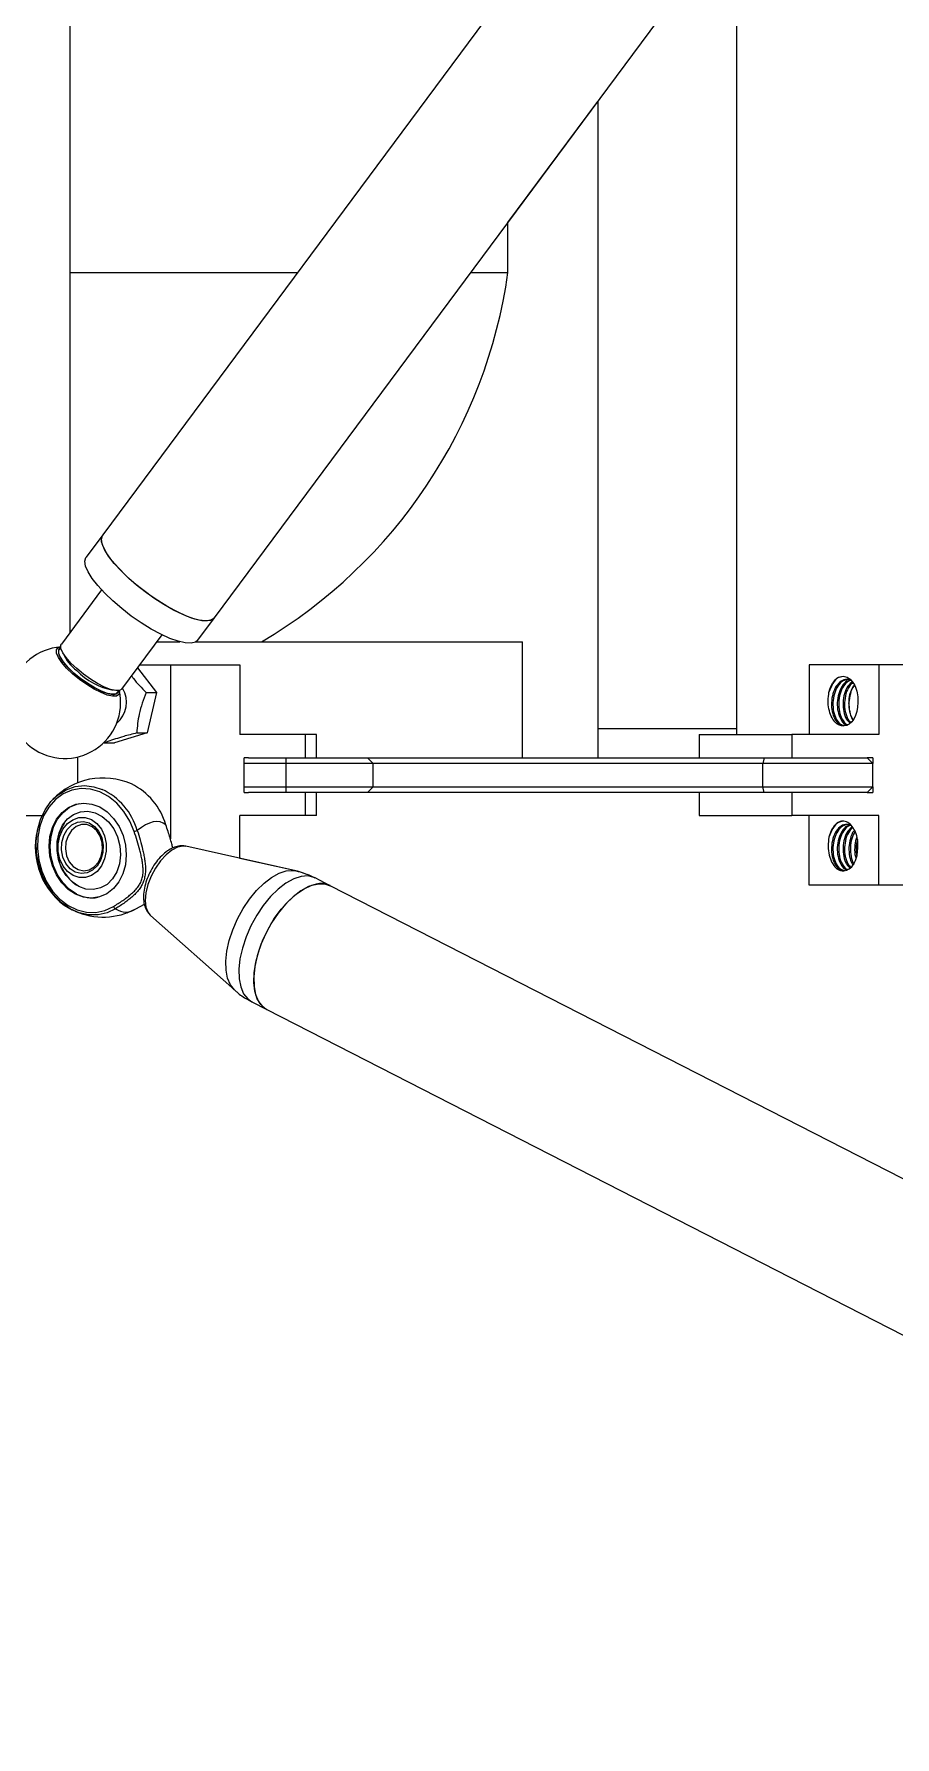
# Model space of a CAD drawing. Header units: millimetres. Extents: x 15 to 1184, y 5 to 836.
# Drawn here: x 220.1 to 249.8, y 578.4 to 637.1 of the extents above; entities that cross this region are included whole.
import ezdxf

# ---------------------------------------------------------------- set-up
doc = ezdxf.new("R2010")
doc.units = ezdxf.units.MM

msp = doc.modelspace()

# ---------------------------------------------------------------- linework, layer by layer
at = {"color": 7, "linetype": 'Continuous', "lineweight": 25}
for p, q in [((221.337, 616.499), (221.337, 703.365)), ((264.646, 676.677), (222.455, 619.85)), ((226.308, 616.988), (268.5, 673.816)), ((244.337, 613.165), (244.337, 641.27)), ((236.437, 630.63), (239.537, 634.805)), ((239.537, 634.805), (239.537, 613.165)), ((236.437, 628.902), (236.437, 630.63)), ((221.337, 628.902), (229.175, 628.902)), ((235.153, 628.902), (236.437, 628.902)), ((222.455, 619.85), (221.884, 619.082)), ((222.445, 619.835), (222.455, 619.85)), ((221.875, 619.067), (221.884, 619.082)), ((222.417, 617.953), (221.028, 616.083)), ((225.738, 616.22), (226.308, 616.988)), ((223.116, 614.534), (224.504, 616.403)), ((224.327, 616.165), (225.119, 616.165)), ((225.677, 616.165), (234.283, 616.165)), ((234.283, 616.165), (236.937, 616.165)), ((236.937, 612.165), (236.937, 616.165)), ((223.659, 615.265), (224.315, 614.412)), ((223.733, 615.365), (224.788, 615.365)), ((224.788, 615.365), (224.788, 609.36)), ((224.788, 615.365), (227.188, 615.365)), ((227.188, 615.365), (227.188, 612.965)), ((246.83, 615.365), (246.83, 612.965)), ((249.229, 615.365), (246.83, 615.365)), ((249.229, 615.365), (249.229, 612.965)), ((252.429, 615.365), (249.229, 615.365)), ((223.955, 614.412), (224.315, 614.412)), ((224.315, 614.412), (223.992, 613.019)), ((223.992, 613.019), (222.866, 612.672)), ((223.632, 613.019), (223.992, 613.019)), ((229.436, 612.965), (227.188, 612.965)), ((229.436, 612.965), (229.436, 612.165)), ((229.836, 612.965), (229.436, 612.965)), ((229.836, 612.165), (229.836, 612.965)), ((239.537, 613.165), (239.537, 612.165)), ((244.337, 613.165), (239.537, 613.165)), ((243.03, 612.965), (243.03, 612.165)), ((243.03, 612.965), (246.23, 612.965)), ((244.337, 612.965), (244.337, 613.165)), ((246.23, 612.965), (246.23, 612.165)), ((249.229, 612.965), (246.23, 612.965)), ((222.506, 612.672), (222.866, 612.672)), ((221.588, 612.19), (221.588, 611.297)), ((227.337, 610.965), (227.337, 612.165)), ((227.487, 612.165), (227.337, 612.165)), ((228.785, 611.965), (227.337, 611.965)), ((227.487, 612.165), (228.785, 612.165)), ((228.785, 611.965), (228.785, 612.165)), ((228.785, 612.165), (231.585, 612.165)), ((228.785, 611.165), (228.785, 611.965)), ((231.785, 611.965), (228.785, 611.965)), ((231.785, 611.965), (231.585, 612.165)), ((231.585, 612.165), (245.278, 612.165)), ((231.785, 611.165), (231.785, 611.965)), ((245.225, 611.965), (231.785, 611.965)), ((245.278, 612.165), (245.225, 611.965)), ((245.225, 611.165), (245.225, 611.965)), ((249.03, 611.965), (245.225, 611.965)), ((245.278, 612.165), (248.83, 612.165)), ((249.03, 612.165), (248.83, 612.165)), ((248.83, 612.165), (249.03, 611.965)), ((249.03, 612.165), (249.03, 611.965)), ((249.03, 611.165), (249.03, 611.965)), ((227.337, 611.165), (228.785, 611.165)), ((228.785, 610.965), (228.785, 611.165)), ((228.785, 611.165), (231.785, 611.165)), ((231.585, 610.965), (231.785, 611.165)), ((231.785, 611.165), (245.225, 611.165)), ((245.278, 610.965), (245.225, 611.165)), ((245.225, 611.165), (249.03, 611.165)), ((248.83, 610.965), (249.03, 611.165)), ((249.03, 611.165), (249.03, 610.965)), ((227.337, 610.965), (227.487, 610.965)), ((228.785, 610.965), (227.487, 610.965)), ((231.585, 610.965), (228.785, 610.965)), ((229.436, 610.965), (229.436, 610.165)), ((229.836, 610.165), (229.836, 610.965)), ((229.836, 610.165), (229.836, 610.965)), ((245.278, 610.965), (231.585, 610.965)), ((243.03, 610.965), (243.03, 610.165)), ((248.83, 610.965), (245.278, 610.965)), ((246.23, 610.965), (246.23, 610.165)), ((248.83, 610.965), (249.03, 610.965)), ((217.504, 610.165), (220.364, 610.165)), ((227.188, 608.689), (227.188, 610.165)), ((229.436, 610.165), (227.188, 610.165)), ((227.188, 608.689), (227.188, 610.165)), ((229.836, 610.165), (229.436, 610.165)), ((243.03, 610.165), (246.23, 610.165)), ((249.229, 610.165), (246.23, 610.165)), ((246.83, 607.765), (246.83, 610.165)), ((249.229, 607.765), (249.229, 610.165)), ((229.114, 608.257), (225.324, 609.108)), ((229.114, 608.257), (227.188, 608.689)), ((230.302, 607.749), (229.786, 608.014)), ((230.302, 607.749), (229.786, 608.014)), ((264.186, 590.397), (230.302, 607.749)), ((279.319, 582.648), (230.302, 607.749)), ((249.229, 607.765), (246.83, 607.765)), ((252.429, 607.765), (249.229, 607.765)), ((223.6, 606.948), (223.893, 607.105)), ((223.601, 606.948), (223.893, 607.105)), ((223.304, 606.815), (223.601, 606.948)), ((224.087, 606.736), (224.102, 606.722)), ((224.102, 606.722), (227.008, 604.145)), ((227.598, 603.741), (228.114, 603.477)), ((228.114, 603.477), (277.131, 578.375))]:
    msp.add_line(p, q, dxfattribs=at)
at = {"color": 7, "linetype": 'Continuous', "lineweight": 25, "flags": 128}
for points in [[(226.308, 616.988), (226.225, 616.92), (226.075, 616.884), (225.874, 616.893), (225.628, 616.95), (225.343, 617.051), (225.03, 617.193), (224.697, 617.373), (224.354, 617.584), (224.012, 617.821), (223.681, 618.076), (223.372, 618.342), (223.093, 618.609), (222.854, 618.871), (222.66, 619.12), (222.519, 619.346), (222.435, 619.545), (222.41, 619.71), (222.445, 619.835)], [(222.599, 619.211), (222.479, 619.428), (222.418, 619.614), (222.416, 619.764), (222.455, 619.85)], [(225.738, 616.22), (225.654, 616.152), (225.505, 616.116), (225.304, 616.126), (225.057, 616.182), (224.773, 616.283), (224.46, 616.425), (224.127, 616.605), (223.784, 616.816), (223.442, 617.053), (223.111, 617.308), (222.802, 617.574), (222.523, 617.841), (222.283, 618.103), (222.09, 618.352), (221.949, 618.579), (221.865, 618.777), (221.84, 618.942), (221.875, 619.067)], [(226.308, 616.988), (226.288, 616.965), (226.172, 616.9), (226.002, 616.882), (225.782, 616.91), (225.52, 616.984), (225.223, 617.102), (224.901, 617.259), (224.563, 617.452), (224.219, 617.674), (223.88, 617.919), (223.557, 618.179), (223.258, 618.447), (222.994, 618.713), (222.772, 618.971), (222.599, 619.211)], [(221.558, 615.237), (221.356, 615.43), (221.193, 615.617), (221.077, 615.787), (221.014, 615.931), (221.009, 616.042), (221.028, 616.083)], [(220.929, 615.773), (220.983, 615.637), (221.095, 615.468), (221.257, 615.28), (221.46, 615.086), (221.691, 614.895), (221.939, 614.72), (222.187, 614.57), (222.422, 614.454), (222.63, 614.378), (222.799, 614.348), (222.852, 614.349)], [(222.842, 614.355), (222.792, 614.355), (222.625, 614.385), (222.418, 614.459), (222.185, 614.575), (221.939, 614.723), (221.694, 614.897), (221.464, 615.086), (221.263, 615.279), (221.102, 615.465), (220.991, 615.633), (220.952, 615.718)], [(223.116, 614.534), (223.037, 614.484), (222.905, 614.479), (222.728, 614.518), (222.516, 614.6), (222.28, 614.721), (222.033, 614.872), (221.788, 615.048), (221.558, 615.237)], [(248.509, 614.065), (248.5, 613.909), (248.473, 613.759), (248.428, 613.62), (248.369, 613.499), (248.296, 613.399), (248.213, 613.326), (248.123, 613.28), (248.029, 613.265)], [(222.901, 606.953), (222.607, 606.812), (222.293, 606.741), (221.968, 606.741), (221.644, 606.813), (221.331, 606.954), (221.038, 607.16), (220.775, 607.424), (220.551, 607.738), (220.373, 608.091), (220.246, 608.473), (220.175, 608.87), (220.162, 609.271), (220.207, 609.661), (220.31, 610.03), (220.465, 610.364), (220.67, 610.653), (220.916, 610.888), (221.196, 611.061), (221.502, 611.166), (221.823, 611.201), (222.148, 611.164), (222.431, 611.072)], [(223.54, 609.613), (223.387, 609.98), (223.184, 610.311), (222.938, 610.595), (222.657, 610.823), (222.351, 610.986), (222.03, 611.079), (221.707, 611.098), (221.391, 611.043), (221.094, 610.915), (220.826, 610.72), (220.597, 610.463), (220.415, 610.155), (220.285, 609.804), (220.212, 609.425), (220.2, 609.029), (220.247, 608.631), (220.353, 608.244), (220.514, 607.882), (220.725, 607.558), (220.977, 607.281), (221.263, 607.064), (221.572, 606.912), (221.894, 606.831), (222.217, 606.823), (222.531, 606.89), (222.824, 607.029)], [(222.354, 610.464), (222.607, 610.297), (222.832, 610.071), (223.017, 609.796), (223.155, 609.485), (223.239, 609.151), (223.267, 608.808), (223.237, 608.472), (223.149, 608.158), (223.009, 607.878), (222.822, 607.646), (222.596, 607.471), (222.341, 607.361), (222.069, 607.32), (221.791, 607.352), (221.519, 607.453), (221.265, 607.621), (221.041, 607.847), (220.856, 608.121), (220.718, 608.432), (220.633, 608.767), (220.605, 609.109), (220.636, 609.445), (220.723, 609.76), (220.863, 610.039), (221.051, 610.272), (221.277, 610.447), (221.531, 610.557), (221.804, 610.597), (222.082, 610.566), (222.354, 610.464)], [(221.554, 607.46), (221.301, 607.628), (221.076, 607.854), (220.891, 608.128), (220.753, 608.439), (220.669, 608.774), (220.641, 609.116), (220.671, 609.452), (220.759, 609.767), (220.899, 610.046), (221.086, 610.279), (221.312, 610.454), (221.567, 610.564), (221.65, 610.584)], [(221.627, 607.723), (221.396, 607.88), (221.196, 608.095), (221.037, 608.357), (220.929, 608.652), (220.878, 608.964), (220.885, 609.276), (220.951, 609.571), (221.071, 609.834), (221.241, 610.05), (221.45, 610.207), (221.687, 610.297), (221.939, 610.316), (222.193, 610.262), (222.435, 610.138), (222.652, 609.951), (222.833, 609.71), (222.967, 609.43), (223.047, 609.124), (223.07, 608.81), (223.033, 608.505), (222.939, 608.224), (222.793, 607.983), (222.603, 607.795), (222.378, 607.671), (222.132, 607.616), (221.877, 607.634), (221.627, 607.723)], [(221.089, 608.425), (220.979, 608.66), (220.922, 608.923), (220.92, 609.195), (220.976, 609.459), (221.084, 609.695), (221.237, 609.889), (221.425, 610.026), (221.635, 610.098), (221.853, 610.1), (222.064, 610.031), (222.253, 609.896), (222.408, 609.704), (222.518, 609.469), (222.575, 609.206), (222.577, 608.934), (222.521, 608.671), (222.413, 608.434), (222.26, 608.241), (222.072, 608.103), (221.862, 608.031), (221.644, 608.03), (221.433, 608.099), (221.244, 608.234), (221.089, 608.425)], [(221.18, 608.513), (221.078, 608.736), (221.031, 608.985), (221.042, 609.241), (221.111, 609.482), (221.231, 609.69), (221.392, 609.847), (221.583, 609.941), (221.787, 609.963), (221.988, 609.913), (222.17, 609.794), (222.317, 609.616), (222.419, 609.394), (222.466, 609.144), (222.455, 608.889), (222.386, 608.647), (222.266, 608.439), (222.105, 608.282), (221.914, 608.189), (221.71, 608.166), (221.509, 608.216), (221.327, 608.335), (221.18, 608.513)], [(224.635, 609.845), (224.543, 609.909), (224.438, 609.947), (224.322, 609.96), (224.197, 609.947), (224.065, 609.909), (223.928, 609.846), (223.788, 609.758), (223.648, 609.649)], [(221.303, 608.574), (221.441, 608.41), (221.612, 608.303), (221.8, 608.265), (221.989, 608.297), (222.162, 608.398), (222.304, 608.558), (222.401, 608.763), (222.446, 608.994), (222.434, 609.232), (222.367, 609.455), (222.25, 609.644), (222.094, 609.781), (221.912, 609.854), (221.721, 609.857), (221.538, 609.79), (221.379, 609.658), (221.258, 609.474), (221.186, 609.253), (221.17, 609.015), (221.21, 608.782), (221.303, 608.574)], [(248.029, 608.265), (248.123, 608.28), (248.213, 608.326), (248.296, 608.399), (248.369, 608.499), (248.428, 608.62), (248.473, 608.759), (248.5, 608.909), (248.509, 609.065)], [(229.815, 607.803), (229.56, 607.72), (229.293, 607.574), (229.025, 607.368), (228.761, 607.109), (228.512, 606.804), (228.283, 606.463), (228.083, 606.097), (227.916, 605.715), (227.789, 605.331), (227.706, 604.955), (227.667, 604.599), (227.676, 604.274), (227.731, 603.989), (227.831, 603.754), (227.973, 603.576), (228.114, 603.477)], [(227.982, 605.877), (228.163, 606.253), (228.376, 606.611), (228.615, 606.937), (228.871, 607.224), (229.138, 607.462), (229.406, 607.643), (229.669, 607.763), (229.918, 607.818), (230.145, 607.805), (230.302, 607.749)], [(221.121, 607.078), (221.403, 606.914), (221.458, 606.888)], [(228.114, 603.477), (228.073, 603.5), (227.908, 603.644), (227.784, 603.847), (227.702, 604.104), (227.667, 604.406), (227.678, 604.746), (227.735, 605.111), (227.838, 605.492), (227.982, 605.877)]]:
    msp.add_lwpolyline(points, dxfattribs=at)
at = {"color": 8, "linetype": 'Continuous', "lineweight": 25, "flags": 128}
for points in [[(221.417, 615.061), (221.21, 615.258), (221.043, 615.449), (220.924, 615.623), (220.86, 615.771), (220.855, 615.884), (220.908, 615.957), (221.005, 615.984)], [(221.01, 615.95), (220.997, 615.945), (220.933, 615.883), (220.928, 615.778), (220.929, 615.773)], [(220.952, 615.718), (220.937, 615.772), (220.941, 615.876), (221.005, 615.939), (221.012, 615.941)], [(223.028, 614.482), (223.034, 614.435), (223.01, 614.342), (222.929, 614.291), (222.794, 614.285), (222.613, 614.326), (222.396, 614.409), (222.155, 614.532), (221.902, 614.688), (221.652, 614.867), (221.417, 615.061)], [(222.985, 614.477), (222.975, 614.433), (222.911, 614.371), (222.842, 614.355)], [(222.852, 614.349), (222.919, 614.365), (222.984, 614.427), (222.994, 614.477)], [(225.324, 609.108), (225.226, 609.117), (225.04, 609.081), (224.841, 608.979), (224.64, 608.817), (224.447, 608.605), (224.272, 608.353), (224.126, 608.075), (224.015, 607.787), (223.947, 607.503), (223.924, 607.24), (223.948, 607.01), (224.018, 606.827), (224.087, 606.736)], [(227.006, 604.146), (226.999, 604.152), (226.861, 604.326), (226.764, 604.554), (226.711, 604.83), (226.703, 605.146), (226.74, 605.491), (226.821, 605.856), (226.944, 606.229), (227.106, 606.6), (227.3, 606.956), (227.522, 607.287), (227.765, 607.582), (228.02, 607.834), (228.281, 608.034), (228.54, 608.176), (228.788, 608.256), (229.018, 608.271), (229.113, 608.257)], [(229.786, 608.014), (229.748, 608.032), (229.536, 608.083), (229.299, 608.067), (229.044, 607.985), (228.777, 607.838), (228.509, 607.632), (228.245, 607.373), (227.996, 607.069), (227.767, 606.728), (227.567, 606.361), (227.4, 605.98), (227.273, 605.595), (227.189, 605.219), (227.151, 604.863), (227.16, 604.538), (227.215, 604.254), (227.315, 604.019), (227.457, 603.84), (227.598, 603.741)]]:
    msp.add_lwpolyline(points, dxfattribs=at)
at = {"color": 7, "linetype": 'Continuous', "lineweight": 25}
for centre, radius, start, end in [((218.937, 631.376), 17.674, 300.61204, 351.9533), ((221.149, 614.065), 1.925, 94.29024, 12.52554), ((222.345, 614.069), 0.933, 309.11991, 31.91577), ((222.468, 609.065), 2.4, 66.0143, 136.50828), ((222.454, 609.214), 2.271, 16.1506, 64.15768), ((222.642, 609.079), 2.513, 161.63298, 232.7507), ((222.468, 609.065), 1.59, 147.96541, 234.55717), ((223.902, 608.707), 0.975, 105.08694, 111.79643), ((229.985, 607.106), 0.717, 63.78623, 103.6994), ((222.085, 608.455), 1.127, 241.92722, 280.71374), ((222.952, 607.082), 0.138, 202.29134, 248.38662), ((222.468, 609.065), 2.4, 246.0143, 298.14479)]:
    msp.add_arc(centre, radius, start, end, dxfattribs=at)
at = {"color": 8, "linetype": 'Continuous', "lineweight": 25}
for centre, radius, start, end in [((222.484, 616.388), 1.53, 203.3303, 232.85342), ((223.276, 616.859), 2.409, 224.56975, 258.90061), ((221.473, 609.021), 2.264, 16.10336, 64.98204), ((223.254, 607.443), 0.604, 234.27306, 305.0103)]:
    msp.add_arc(centre, radius, start, end, dxfattribs=at)
at = {"color": 7, "linetype": 'Continuous', "lineweight": 25}
for points, knots in [([(223.452, 614.986), (223.472, 614.956), (223.549, 614.846), (223.72, 614.652), (223.876, 614.492), (223.955, 614.412)], [0, 0, 0, 0, 0.151697, 0.571961, 1, 1, 1, 1]), ([(247.937, 614.959), (247.904, 614.952), (247.795, 614.926), (247.632, 614.741), (247.551, 614.529), (247.511, 614.423)], [0, 0, 0, 0, 0.176928, 0.588464, 1, 1, 1, 1]), ([(247.511, 614.423), (247.516, 614.442), (247.541, 614.538), (247.592, 614.66), (247.687, 614.819), (247.762, 614.883), (247.815, 614.929)], [0, 0, 0, 0, 0.0853702, 0.4298074, 0.6008364, 1, 1, 1, 1]), ([(248.263, 614.823), (248.219, 614.842), (248.109, 614.888), (247.928, 614.82), (247.756, 614.646), (247.637, 614.379), (247.587, 614.065), (247.612, 613.75), (247.706, 613.486), (247.853, 613.301), (247.971, 613.277), (248.029, 613.265)], [0, 0, 0, 0, 0.0784247, 0.1936216, 0.3088185, 0.4240154, 0.5392123, 0.6544093, 0.7696062, 0.8848031, 1, 1, 1, 1]), ([(248.179, 614.865), (248.112, 614.853), (247.978, 614.829), (247.806, 614.644), (247.687, 614.379), (247.637, 614.065), (247.662, 613.75), (247.756, 613.486), (247.896, 613.307), (248.005, 613.284), (248.056, 613.273)], [0, 0, 0, 0, 0.1271643, 0.2543286, 0.3814929, 0.5086572, 0.6358215, 0.7629858, 0.8901501, 1, 1, 1, 1]), ([(248.229, 614.834), (248.197, 614.826), (248.098, 614.804), (247.957, 614.641), (247.837, 614.38), (247.787, 614.065), (247.812, 613.749), (247.907, 613.488), (248.025, 613.326), (248.11, 613.305), (248.136, 613.298)], [0, 0, 0, 0, 0.070566, 0.214554, 0.358542, 0.502531, 0.646519, 0.790507, 0.934495, 1, 1, 1, 1]), ([(247.815, 614.929), (247.876, 614.952), (248, 614.998), (248.186, 614.932), (248.344, 614.773), (248.457, 614.542), (248.511, 614.291), (248.51, 614.13), (248.509, 614.065)], [0, 0, 0, 0, 0.1841127, 0.3684703, 0.5436737, 0.7171892, 0.8847109, 1, 1, 1, 1]), ([(248.273, 614.831), (248.242, 614.825), (248.146, 614.803), (248.007, 614.641), (247.887, 614.38), (247.837, 614.065), (247.862, 613.749), (247.957, 613.49), (248.068, 613.333), (248.144, 613.311), (248.163, 613.306)], [0, 0, 0, 0, 0.067217, 0.214828, 0.362439, 0.510049, 0.65766, 0.80527, 0.952881, 1, 1, 1, 1]), ([(248.329, 614.8), (248.271, 614.75), (248.154, 614.648), (248.037, 614.377), (247.987, 614.065), (248.013, 613.752), (248.099, 613.492), (248.193, 613.397), (248.235, 613.354)], [0, 0, 0, 0, 0.16797, 0.339918, 0.511865, 0.683812, 0.85576, 1, 1, 1, 1]), ([(248.339, 614.758), (248.295, 614.719), (248.193, 614.629), (248.088, 614.377), (248.037, 614.065), (248.063, 613.753), (248.145, 613.5), (248.233, 613.41), (248.27, 613.372)], [0, 0, 0, 0, 0.134249, 0.317125, 0.5, 0.682875, 0.865751, 1, 1, 1, 1]), ([(248.389, 614.655), (248.381, 614.647), (248.316, 614.583), (248.24, 614.373), (248.186, 614.065), (248.214, 613.755), (248.276, 613.54), (248.337, 613.472), (248.348, 613.459)], [0, 0, 0, 0, 0.031985, 0.260726, 0.489466, 0.718207, 0.946948, 1, 1, 1, 1]), ([(248.342, 613.472), (248.335, 613.485), (248.307, 613.536), (248.275, 613.615), (248.246, 613.708), (248.223, 613.803), (248.208, 613.903), (248.202, 614.004), (248.202, 614.101), (248.21, 614.218), (248.234, 614.349), (248.271, 614.472), (248.32, 614.579), (248.362, 614.652), (248.39, 614.683), (248.395, 614.689)], [0, 0, 0, 0, 0.037994, 0.149387, 0.206574, 0.26425, 0.372582, 0.428463, 0.484865, 0.583229, 0.684567, 0.780962, 0.880189, 0.975961, 1, 1, 1, 1]), ([(223.955, 614.412), (223.907, 614.291), (223.811, 614.047), (223.713, 613.685), (223.654, 613.338), (223.639, 613.126), (223.632, 613.019)], [0, 0, 0, 0, 0.264602, 0.534941, 0.76534, 1, 1, 1, 1]), ([(248.029, 613.265), (247.973, 613.266), (247.862, 613.269), (247.707, 613.391), (247.583, 613.586), (247.501, 613.844), (247.471, 614.138), (247.498, 614.328), (247.511, 614.423)], [0, 0, 0, 0, 0.162718, 0.325437, 0.488021, 0.657522, 0.830874, 1, 1, 1, 1]), ([(223.632, 613.019), (223.554, 612.999), (223.399, 612.959), (223.146, 612.89), (222.883, 612.81), (222.666, 612.734), (222.549, 612.689), (222.506, 612.672)], [0, 0, 0, 0, 0.174732, 0.350802, 0.598295, 0.85244, 1, 1, 1, 1]), ([(247.987, 609.975), (247.937, 609.964), (247.81, 609.938), (247.631, 609.742), (247.551, 609.529), (247.511, 609.423)], [0, 0, 0, 0, 0.24444, 0.62222, 1, 1, 1, 1]), ([(247.815, 609.929), (247.803, 609.92), (247.745, 609.878), (247.672, 609.794), (247.599, 609.669), (247.549, 609.556), (247.524, 609.467), (247.511, 609.423)], [0, 0, 0, 0, 0.085265, 0.429279, 0.600097, 0.797576, 1, 1, 1, 1]), ([(248.509, 609.065), (248.508, 609.158), (248.506, 609.344), (248.433, 609.602), (248.316, 609.808), (248.162, 609.945), (247.985, 609.995), (247.871, 609.951), (247.815, 609.929)], [0, 0, 0, 0, 0.162718, 0.325437, 0.488021, 0.657522, 0.830874, 1, 1, 1, 1]), ([(222.824, 607.029), (222.931, 607.097), (223.087, 607.196), (223.284, 607.337), (223.419, 607.444), (223.549, 607.562), (223.661, 607.688), (223.737, 607.804), (223.782, 607.898), (223.809, 607.974), (223.83, 608.053), (223.843, 608.134), (223.849, 608.219), (223.85, 608.332), (223.838, 608.472), (223.812, 608.639), (223.777, 608.805), (223.722, 609.025), (223.644, 609.294), (223.575, 609.507), (223.54, 609.613)], [0, 0, 0, 0, 0.140221, 0.20214, 0.264148, 0.32675, 0.389891, 0.440665, 0.466719, 0.493042, 0.518136, 0.543501, 0.569623, 0.595954, 0.645787, 0.696161, 0.747438, 0.798841, 0.899339, 1, 1, 1, 1]), ([(223.648, 609.649), (223.682, 609.541), (223.748, 609.326), (223.822, 609.052), (223.872, 608.829), (223.903, 608.657), (223.925, 608.482), (223.933, 608.304), (223.923, 608.154), (223.903, 608.036), (223.881, 607.95), (223.853, 607.869), (223.807, 607.766), (223.733, 607.642), (223.623, 607.508), (223.496, 607.384), (223.361, 607.271), (223.164, 607.124), (223.008, 607.022), (222.901, 606.953)], [0, 0, 0, 0, 0.098253, 0.196641, 0.246932, 0.297335, 0.348364, 0.399848, 0.452727, 0.479886, 0.507304, 0.533627, 0.560181, 0.614678, 0.675633, 0.737317, 0.800166, 0.863166, 1, 1, 1, 1]), ([(224.871, 609.049), (224.86, 609.095), (224.832, 609.212), (224.755, 609.478), (224.684, 609.696), (224.635, 609.845)], [0, 0, 0, 0, 0.170717, 0.432161, 1, 1, 1, 1]), ([(247.511, 609.423), (247.497, 609.32), (247.47, 609.114), (247.509, 608.803), (247.604, 608.54), (247.743, 608.352), (247.893, 608.262), (247.99, 608.264), (248.029, 608.265)], [0, 0, 0, 0, 0.184113, 0.36847, 0.543674, 0.717189, 0.884711, 1, 1, 1, 1]), ([(248.288, 609.815), (248.235, 609.838), (248.118, 609.889), (247.928, 609.821), (247.756, 609.646), (247.637, 609.379), (247.587, 609.065), (247.612, 608.75), (247.706, 608.486), (247.853, 608.301), (247.971, 608.277), (248.029, 608.265)], [0, 0, 0, 0, 0.091763, 0.205293, 0.318822, 0.432352, 0.545882, 0.659411, 0.772941, 0.88647, 1, 1, 1, 1]), ([(248.179, 609.865), (248.112, 609.853), (247.978, 609.829), (247.806, 609.644), (247.687, 609.379), (247.637, 609.065), (247.662, 608.75), (247.756, 608.486), (247.896, 608.307), (248.005, 608.284), (248.056, 608.273)], [0, 0, 0, 0, 0.127164, 0.254329, 0.381493, 0.508657, 0.635821, 0.762986, 0.89015, 1, 1, 1, 1]), ([(248.229, 609.834), (248.197, 609.826), (248.098, 609.804), (247.957, 609.641), (247.837, 609.38), (247.787, 609.065), (247.812, 608.749), (247.907, 608.489), (248.024, 608.328), (248.107, 608.306), (248.132, 608.299)], [0, 0, 0, 0, 0.070819, 0.215323, 0.359826, 0.50433, 0.648834, 0.793337, 0.937841, 1, 1, 1, 1]), ([(248.273, 609.831), (248.242, 609.825), (248.146, 609.803), (248.007, 609.641), (247.887, 609.38), (247.837, 609.065), (247.862, 608.749), (247.957, 608.49), (248.068, 608.333), (248.144, 608.311), (248.163, 608.306)], [0, 0, 0, 0, 0.067217, 0.214828, 0.362439, 0.510049, 0.65766, 0.80527, 0.952881, 1, 1, 1, 1]), ([(248.329, 609.8), (248.271, 609.75), (248.154, 609.648), (248.037, 609.377), (247.987, 609.065), (248.013, 608.752), (248.099, 608.491), (248.194, 608.395), (248.237, 608.351)], [0, 0, 0, 0, 0.167618, 0.339204, 0.510791, 0.682377, 0.853964, 1, 1, 1, 1]), ([(248.339, 609.758), (248.295, 609.719), (248.193, 609.629), (248.088, 609.377), (248.037, 609.065), (248.063, 608.753), (248.145, 608.5), (248.233, 608.41), (248.27, 608.372)], [0, 0, 0, 0, 0.134249, 0.317125, 0.5, 0.682875, 0.865751, 1, 1, 1, 1]), ([(248.39, 609.656), (248.382, 609.648), (248.316, 609.584), (248.24, 609.373), (248.186, 609.065), (248.215, 608.756), (248.274, 608.544), (248.331, 608.479), (248.34, 608.469)], [0, 0, 0, 0, 0.0346, 0.265956, 0.497311, 0.728667, 0.960022, 1, 1, 1, 1]), ([(248.411, 609.62), (248.369, 609.541), (248.284, 609.379), (248.237, 609.062), (248.265, 608.757), (248.321, 608.55), (248.374, 608.488), (248.378, 608.483)], [0, 0, 0, 0, 0.237221, 0.483942, 0.730663, 0.977384, 1, 1, 1, 1]), ([(248.472, 609.423), (248.464, 609.406), (248.415, 609.304), (248.394, 609.064), (248.397, 608.822), (248.438, 608.716), (248.446, 608.695)], [0, 0, 0, 0, 0.082859, 0.491686, 0.900512, 1, 1, 1, 1]), ([(248.494, 609.343), (248.474, 609.25), (248.432, 609.058), (248.459, 608.866), (248.473, 608.766)], [0, 0, 0, 0, 0.482197, 1, 1, 1, 1]), ([(225.325, 609.101), (225.303, 609.107), (225.222, 609.133), (225.069, 609.118), (224.877, 609.062), (224.681, 608.95), (224.486, 608.786), (224.303, 608.575), (224.143, 608.332), (224.013, 608.069), (223.919, 607.796), (223.864, 607.524), (223.856, 607.269), (223.896, 607.046), (223.969, 606.868), (224.048, 606.783), (224.082, 606.747)], [0, 0, 0, 0, 0.024457, 0.09027, 0.159132, 0.234225, 0.314492, 0.395571, 0.475872, 0.555792, 0.636019, 0.717173, 0.800239, 0.876956, 0.94743, 1, 1, 1, 1]), ([(229.386, 608.175), (229.295, 608.209), (229.202, 608.244), (229.104, 608.259), (229.103, 608.259)], [0, 0, 0, 0, 0.982047, 1, 1, 1, 1]), ([(229.783, 608.008), (229.69, 608.055), (229.476, 608.164), (229.243, 608.223), (229.111, 608.257)], [0, 0, 0, 0, 0.433142, 1, 1, 1, 1]), ([(229.783, 608.008), (229.693, 608.059), (229.602, 608.11), (229.502, 608.14), (229.502, 608.14)], [0, 0, 0, 0, 0.9943377, 1, 1, 1, 1]), ([(227.004, 604.155), (227.029, 604.131), (227.16, 604.003), (227.361, 603.863), (227.548, 603.774), (227.601, 603.749)], [0, 0, 0, 0, 0.1441731, 0.7572585, 1, 1, 1, 1])]:
    msp.add_open_spline(points, degree=3, knots=knots, dxfattribs=at)

doc.saveas('drawing.dxf')
